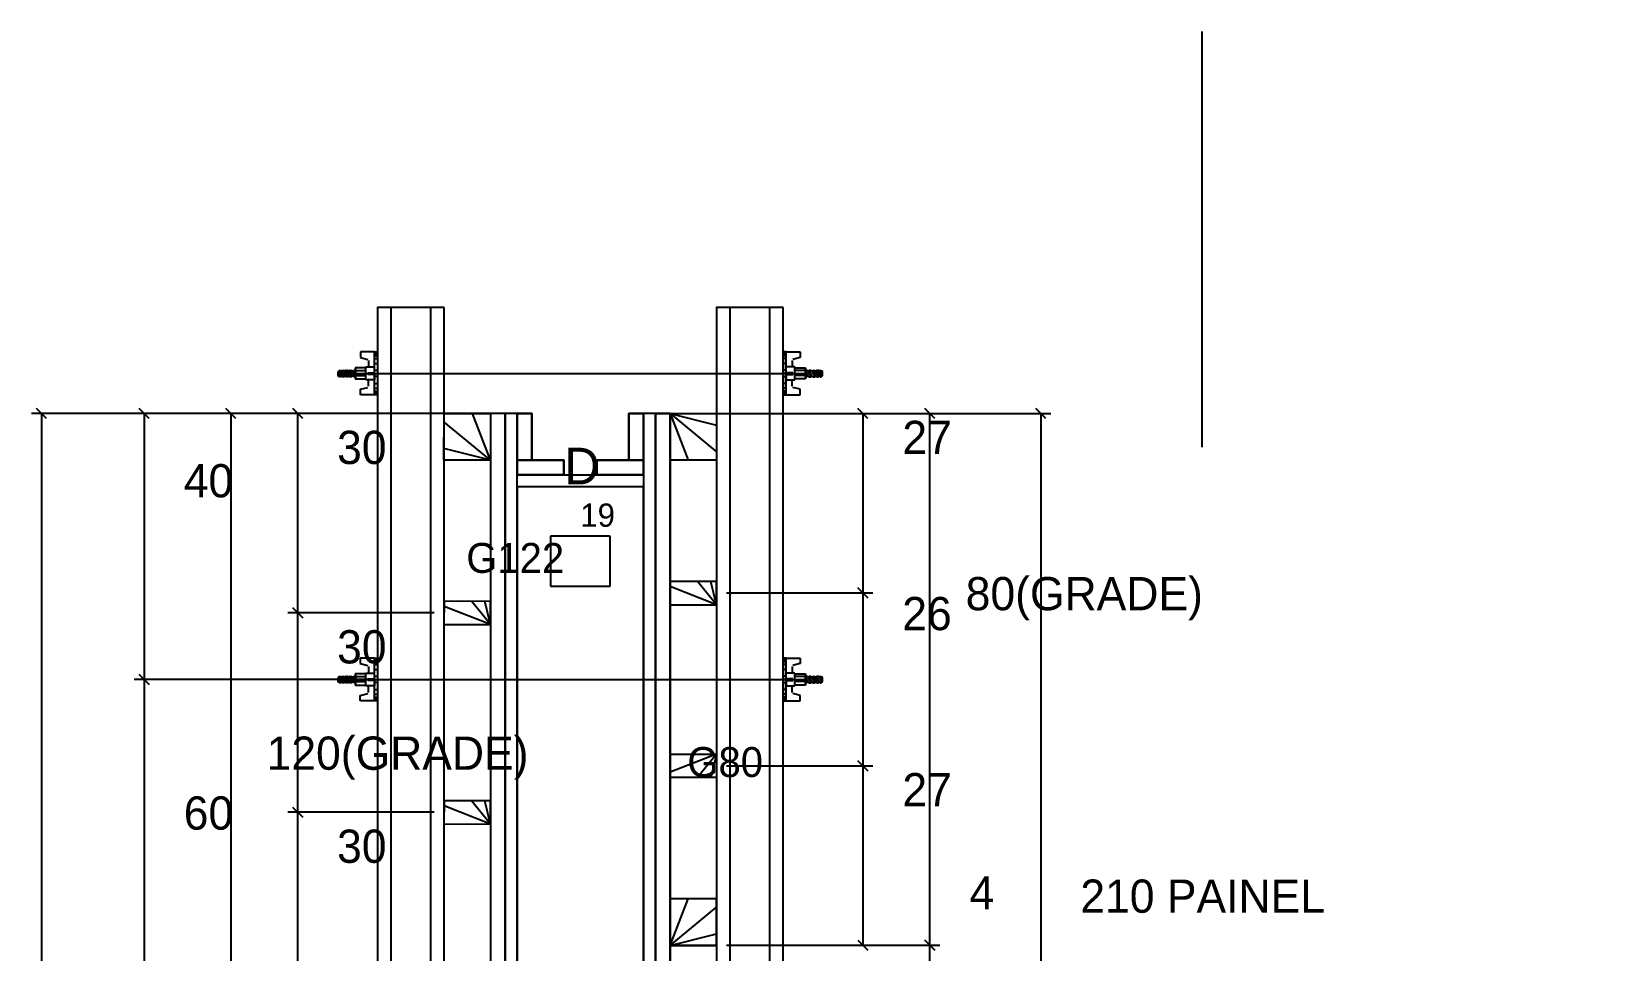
# Model space of a CAD drawing. Header units: metres. Extents: x 2947 to 8880, y 4018 to 5897.
# Drawn here: x 6126.3 to 6602.4, y 5620.4 to 5896.8 of the extents above; entities that cross this region are included whole.
import ezdxf

# ---------------------------------------------------------------- set-up
doc = ezdxf.new("R2010")
doc.units = ezdxf.units.M

msp = doc.modelspace()

# ---------------------------------------------------------------- linework, layer by layer
at = {"layer": 'CHAPA', "color": 1}
for points in [[(6268.76, 5301.88), (6272.36, 5301.88), (6272.36, 5781.88), (6268.76, 5781.88), (6268.76, 5301.88)], [(6310.36, 5781.88), (6310.36, 5361.88), (6313.96, 5361.88), (6313.96, 5781.88), (6310.36, 5781.88)], [(6272.36, 5759.88), (6272.36, 5763.48), (6310.36, 5763.48), (6310.36, 5759.88), (6272.36, 5759.88)]]:
    msp.add_lwpolyline(points, dxfattribs=at)
at = {"layer": 'CONCRETO', "color": 2}
msp.add_lwpolyline([(6602.36, 5323.88), (6602.36, 5361.88), (6310.36, 5361.88), (6310.36, 5759.88), (6272.36, 5759.88), (6272.36, 5323.88), (6602.36, 5323.88)], dxfattribs=at)
at = {"layer": 'COTA', "color": 241}
for p, q in [((6269.36, 5781.88), (6126.33, 5781.88)), ((6129.33, 5781.88), (6129.33, 5301.88)), ((6247.36, 5781.88), (6157.18, 5781.88)), ((6160.18, 5781.88), (6160.18, 5701.87)), ((6247.37, 5781.89), (6183.22, 5781.89)), ((6186.22, 5781.89), (6186.22, 5541.9)), ((6247.36, 5781.89), (6203.42, 5781.89)), ((6206.42, 5721.9), (6206.42, 5781.89)), ((6321.36, 5781.88), (6432.84, 5781.88)), ((6335.36, 5781.9), (6399.49, 5781.9)), ((6335.36, 5781.9), (6379.29, 5781.9)), ((6376.29, 5781.9), (6376.29, 5727.9)), ((6396.49, 5621.9), (6396.49, 5781.9)), ((6429.84, 5781.88), (6429.84, 5361.88)), ((6335.36, 5727.9), (6379.29, 5727.9)), ((6335.36, 5727.9), (6379.29, 5727.9)), ((6376.29, 5727.9), (6376.29, 5675.9)), ((6247.36, 5721.9), (6203.42, 5721.9)), ((6247.36, 5721.9), (6203.42, 5721.9)), ((6206.42, 5661.9), (6206.42, 5721.9)), ((6227.36, 5701.87), (6157.18, 5701.87)), ((6227.36, 5701.87), (6157.18, 5701.87)), ((6160.18, 5701.87), (6160.18, 5581.9)), ((6335.36, 5675.9), (6379.29, 5675.9)), ((6335.36, 5675.9), (6379.29, 5675.9)), ((6376.29, 5675.9), (6376.29, 5621.9)), ((6247.36, 5661.9), (6203.42, 5661.9)), ((6247.36, 5661.9), (6203.42, 5661.9)), ((6206.42, 5601.9), (6206.42, 5661.9)), ((6335.35, 5621.9), (6399.49, 5621.9)), ((6335.35, 5621.9), (6379.29, 5621.9)), ((6335.37, 5621.9), (6399.49, 5621.9)), ((6396.49, 5613.88), (6396.49, 5621.9))]:
    msp.add_line(p, q, dxfattribs=at)
at = {"layer": 'COTA'}
for p, q in [((6130.83, 5780.38), (6127.83, 5783.38)), ((6161.68, 5780.38), (6158.68, 5783.38)), ((6187.72, 5780.39), (6184.72, 5783.39)), ((6207.92, 5780.39), (6204.92, 5783.39)), ((6377.79, 5780.4), (6374.79, 5783.4)), ((6397.99, 5780.4), (6394.99, 5783.4)), ((6431.34, 5780.38), (6428.34, 5783.38)), ((6374.79, 5729.4), (6377.79, 5726.4)), ((6377.79, 5726.4), (6374.79, 5729.4)), ((6204.92, 5723.4), (6207.92, 5720.4)), ((6207.92, 5720.4), (6204.92, 5723.4)), ((6161.68, 5700.37), (6158.68, 5703.37)), ((6158.68, 5703.37), (6161.68, 5700.37)), ((6377.79, 5674.4), (6374.79, 5677.4)), ((6374.79, 5677.4), (6377.79, 5674.4)), ((6204.92, 5663.4), (6207.92, 5660.4)), ((6207.92, 5660.4), (6204.92, 5663.4)), ((6374.79, 5623.4), (6377.79, 5620.4)), ((6394.99, 5623.4), (6397.99, 5620.4)), ((6397.99, 5620.4), (6394.99, 5623.4))]:
    msp.add_line(p, q, dxfattribs=at)
at = {"layer": 'COTA', "color": 180}
for p, q in [((6282.36, 5744.96), (6282.36, 5729.96)), ((6300.36, 5744.96), (6282.36, 5744.96)), ((6300.36, 5729.96), (6300.36, 5744.96)), ((6282.36, 5729.96), (6300.36, 5729.96))]:
    msp.add_line(p, q, dxfattribs=at)
at = {"layer": 'Hachura'}
for p, q in [((6229.45, 5800.41), (6225.2, 5800.41)), ((6225.2, 5800.41), (6225.2, 5798.73)), ((6225.2, 5798.73), (6227.41, 5798.15)), ((6229.44, 5800.27), (6230.36, 5800.27)), ((6229.44, 5800.06), (6230.36, 5800.06)), ((6229.44, 5799.73), (6230.36, 5799.73)), ((6229.44, 5799.26), (6230.36, 5799.26)), ((6229.44, 5798.42), (6230.36, 5798.42)), ((6229.45, 5787.51), (6229.45, 5800.41)), ((6229.45, 5800.41), (6230.36, 5800.41)), ((6230.36, 5800.41), (6230.36, 5787.52)), ((6230.36, 5799.46), (6230.36, 5791.64)), ((6353.28, 5800.27), (6352.35, 5800.27)), ((6353.28, 5800.06), (6352.35, 5800.06)), ((6353.28, 5799.73), (6352.35, 5799.73)), ((6353.28, 5799.26), (6352.35, 5799.26)), ((6353.28, 5798.42), (6352.35, 5798.42)), ((6352.36, 5800.41), (6352.36, 5787.52)), ((6353.26, 5800.41), (6352.36, 5800.41)), ((6352.36, 5799.46), (6352.36, 5791.64)), ((6353.26, 5800.41), (6357.52, 5800.41)), ((6353.26, 5787.51), (6353.26, 5800.41)), ((6357.52, 5798.73), (6355.31, 5798.15)), ((6357.52, 5800.41), (6357.52, 5798.73)), ((6218.88, 5794.86), (6218.56, 5794.54)), ((6218.56, 5793.25), (6218.56, 5794.54)), ((6218.88, 5792.93), (6218.56, 5793.25)), ((6218.88, 5794.35), (6219.21, 5795.02)), ((6219.44, 5794.96), (6218.88, 5793.83)), ((6218.88, 5794.86), (6218.88, 5792.93)), ((6218.88, 5794.61), (6219.01, 5794.86)), ((6219.52, 5794.86), (6218.88, 5793.57)), ((6219.2, 5792.93), (6220.17, 5794.86)), ((6219.2, 5792.93), (6220.17, 5794.86)), ((6219.29, 5792.86), (6220.38, 5795.02)), ((6219.52, 5794.86), (6220.17, 5794.86)), ((6220.6, 5794.96), (6219.53, 5792.82)), ((6220.68, 5794.86), (6219.72, 5792.93)), ((6220.36, 5792.93), (6221.33, 5794.86)), ((6220.45, 5792.86), (6221.54, 5795.02)), ((6221.33, 5794.86), (6220.68, 5794.86)), ((6221.77, 5794.96), (6220.7, 5792.82)), ((6221.84, 5794.86), (6220.88, 5792.93)), ((6221.52, 5792.93), (6222.49, 5794.86)), ((6221.61, 5792.86), (6222.7, 5795.02)), ((6222.06, 5794.86), (6221.84, 5794.86)), ((6222.93, 5794.96), (6221.86, 5792.82)), ((6223.01, 5794.86), (6222.04, 5792.93)), ((6222.06, 5794.86), (6222.49, 5794.86)), ((6222.68, 5792.93), (6223.65, 5794.86)), ((6223.01, 5794.86), (6223.65, 5794.86)), ((6223.65, 5794.09), (6223.02, 5792.82)), ((6223.65, 5793.83), (6223.2, 5792.93)), ((6226.87, 5795.64), (6223.65, 5795.64)), ((6223.65, 5795.64), (6223.65, 5792.28)), ((6223.65, 5794.86), (6226.87, 5794.86)), ((6223.65, 5793.32), (6226.87, 5793.32)), ((6223.72, 5795.64), (6223.72, 5792.28)), ((6226.87, 5795.9), (6229.45, 5795.9)), ((6226.87, 5795.9), (6226.87, 5795.64)), ((6226.87, 5795.9), (6226.87, 5795.64)), ((6226.87, 5792.03), (6226.87, 5795.9)), ((6227.46, 5794.16), (6229.45, 5794.16)), ((6229.45, 5793.65), (6227.46, 5793.65)), ((6227.65, 5797.84), (6227.65, 5795.89)), ((6229.44, 5796.99), (6230.36, 5796.99)), ((6229.45, 5793.96), (6230.36, 5793.96)), ((6229.45, 5793.96), (6229.45, 5792.03)), ((6229.45, 5792.67), (6229.45, 5793.32)), ((6229.58, 5794.94), (6230.01, 5794.94)), ((6353.28, 5796.99), (6352.36, 5796.99)), ((6353.26, 5793.96), (6352.36, 5793.96)), ((6353.13, 5794.94), (6352.7, 5794.94)), ((6355.84, 5795.9), (6353.26, 5795.9)), ((6355.26, 5794.17), (6353.26, 5794.17)), ((6353.26, 5793.96), (6353.26, 5792.03)), ((6353.26, 5793.65), (6355.26, 5793.65)), ((6353.26, 5792.67), (6353.26, 5793.32)), ((6355.07, 5797.84), (6355.07, 5795.89)), ((6355.84, 5795.9), (6355.84, 5795.64)), ((6355.84, 5792.03), (6355.84, 5795.9)), ((6355.84, 5795.9), (6355.84, 5795.64)), ((6355.84, 5795.64), (6359.06, 5795.64)), ((6359.06, 5794.86), (6355.84, 5794.86)), ((6359.06, 5793.32), (6355.84, 5793.32)), ((6359, 5795.64), (6359, 5792.28)), ((6359.06, 5795.64), (6359.06, 5792.28)), ((6359.71, 5794.86), (6359.06, 5794.86)), ((6360.03, 5792.93), (6359.06, 5794.86)), ((6359.06, 5794.09), (6359.7, 5792.82)), ((6359.06, 5793.83), (6359.52, 5792.93)), ((6359.71, 5794.86), (6360.68, 5792.93)), ((6359.79, 5794.96), (6360.86, 5792.82)), ((6361.1, 5792.86), (6360.02, 5795.02)), ((6361.19, 5792.93), (6360.23, 5794.86)), ((6360.66, 5794.86), (6360.23, 5794.86)), ((6360.66, 5794.86), (6360.87, 5794.86)), ((6360.87, 5794.86), (6361.84, 5792.93)), ((6360.95, 5794.96), (6362.02, 5792.82)), ((6362.26, 5792.86), (6361.18, 5795.02)), ((6362.35, 5792.93), (6361.39, 5794.86)), ((6361.39, 5794.86), (6362.03, 5794.86)), ((6362.03, 5794.86), (6363, 5792.93)), ((6362.11, 5794.96), (6363.18, 5792.82)), ((6363.42, 5792.86), (6362.34, 5795.02)), ((6363.51, 5792.93), (6362.55, 5794.86)), ((6363.19, 5794.86), (6362.55, 5794.86)), ((6363.51, 5792.93), (6362.55, 5794.86)), ((6363.19, 5794.86), (6363.84, 5793.57)), ((6363.27, 5794.96), (6363.84, 5793.83)), ((6363.84, 5794.35), (6363.5, 5795.02)), ((6363.84, 5794.61), (6363.71, 5794.86)), ((6363.84, 5794.86), (6364.16, 5794.54)), ((6363.84, 5794.86), (6363.84, 5792.93)), ((6363.84, 5792.93), (6364.16, 5793.25)), ((6364.16, 5793.25), (6364.16, 5794.54)), ((6219.2, 5792.93), (6218.88, 5792.93)), ((6220.36, 5792.93), (6219.72, 5792.93)), ((6221.52, 5792.93), (6220.88, 5792.93)), ((6221.09, 5792.93), (6220.88, 5792.93)), ((6222.68, 5792.93), (6222.04, 5792.93)), ((6223.65, 5792.93), (6223.2, 5792.93)), ((6223.65, 5792.28), (6226.87, 5792.28)), ((6225.2, 5789.19), (6227.41, 5789.77)), ((6225.2, 5787.51), (6225.2, 5789.19)), ((6229.45, 5792.03), (6226.87, 5792.03)), ((6227.65, 5790.08), (6227.65, 5792.03)), ((6229.44, 5790.92), (6230.36, 5790.92)), ((6229.44, 5789.51), (6230.36, 5789.51)), ((6229.44, 5788.66), (6230.36, 5788.66)), ((6229.45, 5787.51), (6229.45, 5792.67)), ((6229.77, 5793), (6229.56, 5793)), ((6230.21, 5793), (6229.77, 5793)), ((6353.28, 5790.92), (6352.35, 5790.92)), ((6353.28, 5789.51), (6352.35, 5789.51)), ((6353.28, 5788.66), (6352.35, 5788.66)), ((6352.51, 5793), (6352.94, 5793)), ((6352.94, 5793), (6353.15, 5793)), ((6353.26, 5787.51), (6353.26, 5792.67)), ((6353.26, 5792.03), (6355.84, 5792.03)), ((6355.07, 5790.08), (6355.07, 5792.03)), ((6357.52, 5789.19), (6355.31, 5789.77)), ((6359.06, 5792.28), (6355.84, 5792.28)), ((6357.52, 5787.51), (6357.52, 5789.19)), ((6359.06, 5792.93), (6359.52, 5792.93)), ((6360.03, 5792.93), (6360.68, 5792.93)), ((6361.19, 5792.93), (6361.84, 5792.93)), ((6361.63, 5792.93), (6361.84, 5792.93)), ((6362.35, 5792.93), (6363, 5792.93)), ((6363.51, 5792.93), (6363.84, 5792.93)), ((6230.36, 5787.52), (6225.22, 5787.52)), ((6229.44, 5788.2), (6230.36, 5788.2)), ((6229.44, 5787.86), (6230.36, 5787.86)), ((6229.44, 5787.65), (6230.36, 5787.65)), ((6353.28, 5788.2), (6352.35, 5788.2)), ((6353.28, 5787.86), (6352.35, 5787.86)), ((6353.28, 5787.65), (6352.35, 5787.65)), ((6352.36, 5787.52), (6357.49, 5787.52)), ((6229.45, 5708.32), (6225.19, 5708.32)), ((6225.19, 5708.32), (6225.19, 5706.65)), ((6229.43, 5708.19), (6230.35, 5708.19)), ((6229.43, 5707.98), (6230.35, 5707.98)), ((6229.43, 5707.64), (6230.35, 5707.64)), ((6229.45, 5708.32), (6230.35, 5708.32)), ((6229.45, 5695.43), (6229.45, 5708.32)), ((6230.35, 5708.32), (6230.35, 5695.43)), ((6353.27, 5708.19), (6352.34, 5708.19)), ((6353.27, 5707.98), (6352.34, 5707.98)), ((6353.27, 5707.64), (6352.34, 5707.64)), ((6353.25, 5708.32), (6352.35, 5708.32)), ((6352.35, 5708.32), (6352.35, 5695.43)), ((6353.25, 5695.43), (6353.25, 5708.32)), ((6353.25, 5708.32), (6357.51, 5708.32)), ((6357.51, 5708.32), (6357.51, 5706.65)), ((6218.87, 5702.78), (6218.55, 5702.45)), ((6218.87, 5702.26), (6219.21, 5702.94)), ((6219.44, 5702.88), (6218.87, 5701.75)), ((6219.51, 5702.78), (6218.87, 5701.49)), ((6218.87, 5702.52), (6219, 5702.78)), ((6218.87, 5702.78), (6218.87, 5700.84)), ((6219.19, 5700.84), (6220.16, 5702.78)), ((6219.19, 5700.84), (6220.16, 5702.78)), ((6219.28, 5700.77), (6220.37, 5702.94)), ((6219.51, 5702.78), (6220.16, 5702.78)), ((6220.6, 5702.88), (6219.53, 5700.74)), ((6220.68, 5702.78), (6219.71, 5700.84)), ((6220.35, 5700.84), (6221.32, 5702.78)), ((6220.45, 5700.77), (6221.53, 5702.94)), ((6221.32, 5702.78), (6220.68, 5702.78)), ((6221.76, 5702.88), (6220.69, 5700.74)), ((6221.84, 5702.78), (6220.87, 5700.84)), ((6221.51, 5700.84), (6222.48, 5702.78)), ((6221.61, 5700.77), (6222.69, 5702.94)), ((6222.05, 5702.78), (6221.84, 5702.78)), ((6222.92, 5702.88), (6221.85, 5700.74)), ((6223, 5702.78), (6222.03, 5700.84)), ((6222.05, 5702.78), (6222.48, 5702.78)), ((6222.67, 5700.84), (6223.64, 5702.78)), ((6223, 5702.78), (6223.64, 5702.78)), ((6223.64, 5703.55), (6223.64, 5700.2)), ((6226.87, 5703.55), (6223.64, 5703.55)), ((6223.64, 5702.78), (6226.87, 5702.78)), ((6223.71, 5703.55), (6223.71, 5700.2)), ((6225.19, 5706.65), (6227.4, 5706.07)), ((6226.87, 5699.94), (6226.87, 5703.81)), ((6226.87, 5703.81), (6226.87, 5703.55)), ((6226.87, 5703.81), (6226.87, 5703.55)), ((6226.87, 5703.81), (6229.45, 5703.81)), ((6227.64, 5705.75), (6227.64, 5703.81)), ((6229.43, 5707.18), (6230.35, 5707.18)), ((6229.43, 5706.33), (6230.35, 5706.33)), ((6229.43, 5704.9), (6230.35, 5704.9)), ((6229.57, 5702.85), (6230.01, 5702.85)), ((6230.35, 5707.37), (6230.35, 5699.56)), ((6353.27, 5707.18), (6352.34, 5707.18)), ((6353.27, 5706.33), (6352.34, 5706.33)), ((6352.35, 5707.37), (6352.35, 5699.56)), ((6353.27, 5704.9), (6352.35, 5704.9)), ((6353.13, 5702.85), (6352.69, 5702.85)), ((6355.83, 5703.81), (6353.25, 5703.81)), ((6355.06, 5705.75), (6355.06, 5703.81)), ((6357.51, 5706.65), (6355.3, 5706.07)), ((6355.83, 5699.94), (6355.83, 5703.81)), ((6355.83, 5703.81), (6355.83, 5703.55)), ((6355.83, 5703.81), (6355.83, 5703.55)), ((6355.83, 5703.55), (6359.06, 5703.55)), ((6359.06, 5702.78), (6355.83, 5702.78)), ((6358.99, 5703.55), (6358.99, 5700.2)), ((6359.06, 5703.55), (6359.06, 5700.2)), ((6359.7, 5702.78), (6359.06, 5702.78)), ((6360.02, 5700.84), (6359.06, 5702.78)), ((6359.7, 5702.78), (6360.67, 5700.84)), ((6359.78, 5702.88), (6360.85, 5700.74)), ((6361.09, 5700.77), (6360.01, 5702.94)), ((6360.65, 5702.78), (6360.22, 5702.78)), ((6361.18, 5700.84), (6360.22, 5702.78)), ((6360.65, 5702.78), (6360.86, 5702.78)), ((6360.86, 5702.78), (6361.83, 5700.84)), ((6360.94, 5702.88), (6362.01, 5700.74)), ((6362.25, 5700.77), (6361.17, 5702.94)), ((6362.35, 5700.84), (6361.38, 5702.78)), ((6361.38, 5702.78), (6362.02, 5702.78)), ((6362.02, 5702.78), (6362.99, 5700.84)), ((6362.1, 5702.88), (6363.17, 5700.74)), ((6363.41, 5700.77), (6362.33, 5702.94)), ((6363.51, 5700.84), (6362.54, 5702.78)), ((6363.51, 5700.84), (6362.54, 5702.78)), ((6363.18, 5702.78), (6362.54, 5702.78)), ((6363.18, 5702.78), (6363.83, 5701.49)), ((6363.26, 5702.88), (6363.83, 5701.75)), ((6363.83, 5702.26), (6363.49, 5702.94)), ((6363.83, 5702.52), (6363.7, 5702.78)), ((6363.83, 5702.78), (6364.15, 5702.45)), ((6363.83, 5702.78), (6363.83, 5700.84)), ((6218.55, 5701.16), (6218.55, 5702.45)), ((6218.87, 5700.84), (6218.55, 5701.16)), ((6219.19, 5700.84), (6218.87, 5700.84)), ((6220.35, 5700.84), (6219.71, 5700.84)), ((6221.08, 5700.84), (6220.87, 5700.84)), ((6221.51, 5700.84), (6220.87, 5700.84)), ((6222.67, 5700.84), (6222.03, 5700.84)), ((6223.64, 5702), (6223.01, 5700.74)), ((6223.64, 5701.75), (6223.19, 5700.84)), ((6223.64, 5700.84), (6223.19, 5700.84)), ((6223.64, 5701.23), (6226.87, 5701.23)), ((6223.64, 5700.2), (6226.87, 5700.2)), ((6229.45, 5699.94), (6226.87, 5699.94)), ((6227.45, 5702.08), (6229.45, 5702.08)), ((6229.45, 5701.56), (6227.45, 5701.56)), ((6227.64, 5698), (6227.64, 5699.94)), ((6229.43, 5698.84), (6230.35, 5698.84)), ((6229.45, 5701.87), (6229.45, 5699.94)), ((6229.45, 5701.87), (6230.35, 5701.87)), ((6229.45, 5700.59), (6229.45, 5701.23)), ((6229.45, 5695.43), (6229.45, 5700.59)), ((6229.77, 5700.92), (6229.55, 5700.92)), ((6230.2, 5700.92), (6229.77, 5700.92)), ((6353.27, 5698.84), (6352.34, 5698.84)), ((6353.25, 5701.87), (6352.35, 5701.87)), ((6352.5, 5700.92), (6352.93, 5700.92)), ((6352.93, 5700.92), (6353.14, 5700.92)), ((6355.25, 5702.08), (6353.25, 5702.08)), ((6353.25, 5701.88), (6353.25, 5699.94)), ((6353.25, 5701.56), (6355.25, 5701.56)), ((6353.25, 5700.59), (6353.25, 5701.23)), ((6353.25, 5695.43), (6353.25, 5700.59)), ((6353.25, 5699.94), (6355.83, 5699.94)), ((6355.06, 5698), (6355.06, 5699.94)), ((6359.06, 5701.23), (6355.83, 5701.23)), ((6359.06, 5700.2), (6355.83, 5700.2)), ((6359.06, 5702), (6359.69, 5700.74)), ((6359.06, 5701.75), (6359.51, 5700.84)), ((6359.06, 5700.84), (6359.51, 5700.84)), ((6360.02, 5700.84), (6360.67, 5700.84)), ((6361.18, 5700.84), (6361.83, 5700.84)), ((6361.62, 5700.84), (6361.83, 5700.84)), ((6362.35, 5700.84), (6362.99, 5700.84)), ((6363.51, 5700.84), (6363.83, 5700.84)), ((6363.83, 5700.84), (6364.15, 5701.16)), ((6364.15, 5701.16), (6364.15, 5702.45)), ((6225.19, 5697.1), (6227.4, 5697.68)), ((6225.19, 5695.43), (6225.19, 5697.1)), ((6230.35, 5695.43), (6225.21, 5695.43)), ((6229.43, 5697.42), (6230.35, 5697.42)), ((6229.43, 5696.58), (6230.35, 5696.58)), ((6229.43, 5696.11), (6230.35, 5696.11)), ((6229.43, 5695.78), (6230.35, 5695.78)), ((6229.43, 5695.57), (6230.35, 5695.57)), ((6353.27, 5697.42), (6352.34, 5697.42)), ((6353.27, 5696.58), (6352.34, 5696.58)), ((6353.27, 5696.11), (6352.34, 5696.11)), ((6353.27, 5695.78), (6352.34, 5695.78)), ((6353.27, 5695.57), (6352.34, 5695.57)), ((6352.35, 5695.43), (6357.49, 5695.43)), ((6357.51, 5697.1), (6355.3, 5697.68)), ((6357.51, 5695.43), (6357.51, 5697.1))]:
    msp.add_line(p, q, dxfattribs=at)
at = {"layer": 'Hachura', "color": 251}
for p, q in [((6219.56, 5793.96), (6359.36, 5793.95)), ((6219.55, 5701.87), (6359.35, 5701.86))]:
    msp.add_line(p, q, dxfattribs=at)
for points in [[(6268.76, 5781.88), (6264.36, 5781.88), (6264.36, 5301.88), (6268.76, 5301.88), (6268.76, 5781.88)], [(6268.76, 5301.88), (6272.36, 5301.88), (6272.36, 5781.88), (6268.76, 5781.88), (6268.76, 5301.88)], [(6272.36, 5767.88), (6276.76, 5767.88), (6276.76, 5781.88), (6272.36, 5781.88), (6272.36, 5767.88)], [(6305.96, 5767.88), (6310.36, 5767.88), (6310.36, 5781.88), (6305.96, 5781.88), (6305.96, 5767.88)], [(6313.96, 5781.88), (6310.36, 5781.88), (6310.36, 5361.88), (6313.96, 5361.88), (6313.96, 5781.88)], [(6318.36, 5781.88), (6313.96, 5781.88), (6313.96, 5361.88), (6318.36, 5361.88), (6318.36, 5781.88)], [(6272.36, 5767.88), (6272.36, 5763.48), (6286.36, 5763.48), (6286.36, 5767.88), (6272.36, 5767.88)], [(6296.36, 5767.88), (6296.36, 5763.48), (6310.36, 5763.48), (6310.36, 5767.88), (6296.36, 5767.88)], [(6272.36, 5759.88), (6272.36, 5763.48), (6310.36, 5763.48), (6310.36, 5759.88), (6272.36, 5759.88)]]:
    msp.add_lwpolyline(points, dxfattribs=at)
at = {"layer": 'Madeira', "color": 126}
for p, q in [((6264.34, 5767.88), (6250.35, 5779.41)), ((6264.34, 5767.88), (6258.93, 5781.88)), ((6264.34, 5767.88), (6250.35, 5771.38)), ((6264.35, 5718.38), (6250.36, 5723.83)), ((6264.35, 5718.38), (6258.6, 5725.39)), ((6264.35, 5718.38), (6262.62, 5725.39)), ((6264.35, 5658.38), (6258.6, 5665.39)), ((6264.35, 5658.38), (6262.62, 5665.39)), ((6264.35, 5658.38), (6250.36, 5663.83))]:
    msp.add_line(p, q, dxfattribs=at)
for points in [[(6264.34, 5767.88), (6250.34, 5767.89), (6250.36, 5781.89), (6264.36, 5781.88), (6264.34, 5767.88)], [(6264.36, 5541.88), (6250.36, 5541.9), (6250.36, 5781.89), (6264.36, 5781.88), (6264.36, 5541.88)], [(6318.36, 5781.88), (6332.36, 5781.88), (6332.36, 5621.88), (6318.36, 5621.88), (6318.36, 5781.88)], [(6264.35, 5718.38), (6264.36, 5725.38), (6250.36, 5725.4), (6250.35, 5718.4), (6264.35, 5718.38)], [(6264.35, 5658.38), (6264.36, 5665.38), (6250.36, 5665.4), (6250.35, 5658.4), (6264.35, 5658.38)]]:
    msp.add_lwpolyline(points, dxfattribs=at)
at = {"layer": 'MEIO_PONT', "color": 93}
for p, q in [((6318.36, 5781.88), (6332.36, 5770.36)), ((6318.36, 5781.88), (6332.36, 5778.39)), ((6318.36, 5781.88), (6323.78, 5767.88)), ((6332.36, 5724.38), (6326.6, 5731.38)), ((6332.36, 5724.38), (6330.62, 5731.38)), ((6332.36, 5724.38), (6318.36, 5729.8)), ((6332.36, 5679.38), (6318.36, 5673.95)), ((6332.36, 5679.38), (6326.6, 5672.38)), ((6332.36, 5679.38), (6330.62, 5672.38)), ((6318.36, 5621.88), (6323.78, 5635.88)), ((6318.36, 5621.88), (6332.36, 5633.39)), ((6318.36, 5621.88), (6332.36, 5625.36))]:
    msp.add_line(p, q, dxfattribs=at)
for points in [[(6318.36, 5781.88), (6332.36, 5781.88), (6332.36, 5767.88), (6318.36, 5767.88), (6318.36, 5781.88)], [(6332.36, 5724.38), (6332.36, 5731.38), (6318.36, 5731.38), (6318.36, 5724.38), (6332.36, 5724.38)], [(6332.36, 5679.38), (6332.36, 5672.38), (6318.36, 5672.38), (6318.36, 5679.38), (6332.36, 5679.38)], [(6318.36, 5621.88), (6332.36, 5621.88), (6332.36, 5635.88), (6318.36, 5635.88), (6318.36, 5621.88)]]:
    msp.add_lwpolyline(points, dxfattribs=at)
at = {"layer": 'Perfil Metálico', "color": 224}
for points in [[(6250.36, 5813.81), (6230.36, 5813.81), (6230.36, 5263.56), (6250.36, 5263.56), (6250.36, 5813.81)], [(6234.36, 5263.56), (6246.36, 5263.56), (6246.36, 5813.81), (6234.36, 5813.81), (6234.36, 5263.56)], [(6352.36, 5813.81), (6332.36, 5813.81), (6332.36, 5369.88), (6352.36, 5369.88), (6352.36, 5813.81)], [(6336.36, 5369.88), (6348.36, 5369.88), (6348.36, 5813.81), (6336.36, 5813.81), (6336.36, 5369.88)]]:
    msp.add_lwpolyline(points, dxfattribs=at)
at = {"layer": 'SARRAFO', "color": 251}
for points in [[(6268.76, 5301.88), (6268.76, 5781.88), (6264.36, 5781.88), (6264.36, 5301.88), (6268.76, 5301.88)], [(6268.76, 5301.88), (6268.76, 5781.88), (6264.36, 5781.88), (6264.36, 5301.88), (6268.76, 5301.88)], [(6276.76, 5781.88), (6276.76, 5767.88), (6272.36, 5767.88), (6272.36, 5781.88), (6276.76, 5781.88)], [(6310.36, 5781.88), (6310.36, 5767.88), (6305.96, 5767.88), (6305.96, 5781.88), (6310.36, 5781.88)], [(6318.36, 5361.88), (6313.96, 5361.88), (6313.96, 5781.88), (6318.36, 5781.88), (6318.36, 5361.88)], [(6318.36, 5361.88), (6318.36, 5781.88), (6313.96, 5781.88), (6313.96, 5361.88), (6318.36, 5361.88)], [(6286.36, 5763.48), (6272.36, 5763.48), (6272.36, 5767.88), (6286.36, 5767.88), (6286.36, 5763.48)], [(6310.36, 5763.48), (6296.36, 5763.48), (6296.36, 5767.88), (6310.36, 5767.88), (6310.36, 5763.48)]]:
    msp.add_lwpolyline(points, dxfattribs=at)
at = {"layer": 'Texto Seção', "color": 252}
msp.add_line((6478.41, 5771.79), (6478.41, 5896.79), dxfattribs=at)

# ---------------------------------------------------------------- texts
at = {"layer": 'COTA', "color": 241}
for s, p in [('27', (6388.22, 5769.7)), ('30', (6218.2, 5766.7)), ('40', (6172.08, 5756.67)), ('80(GRADE)', (6407.27, 5722.7)), ('26', (6388.19, 5716.7)), ('30', (6218.2, 5706.7)), ('120(GRADE)', (6197, 5674.7)), ('27', (6388.22, 5663.7)), ('60', (6172.08, 5656.69)), ('30', (6218.2, 5646.7)), ('4', (6408.42, 5632.69)), ('210 PAINEL', (6441.74, 5631.68))]:
    msp.add_text(s, height=10, dxfattribs=at).set_placement(p)
at = {"layer": 'COTA', "color": 1}
msp.add_text('19', height=7, dxfattribs=at).set_placement((6291.36, 5747.82))
at = {"layer": 'TEXTO_GERAL', "color": 7}
msp.add_text('D', height=11, dxfattribs=at).set_placement((6286.55, 5760.59))
at = {"layer": 'TEXTO_GERAL'}
for s, p in [('G122', (6257.06, 5733.94)), ('G80', (6323.55, 5672.53))]:
    msp.add_text(s, height=9, dxfattribs=at).set_placement(p)

doc.saveas('drawing.dxf')
